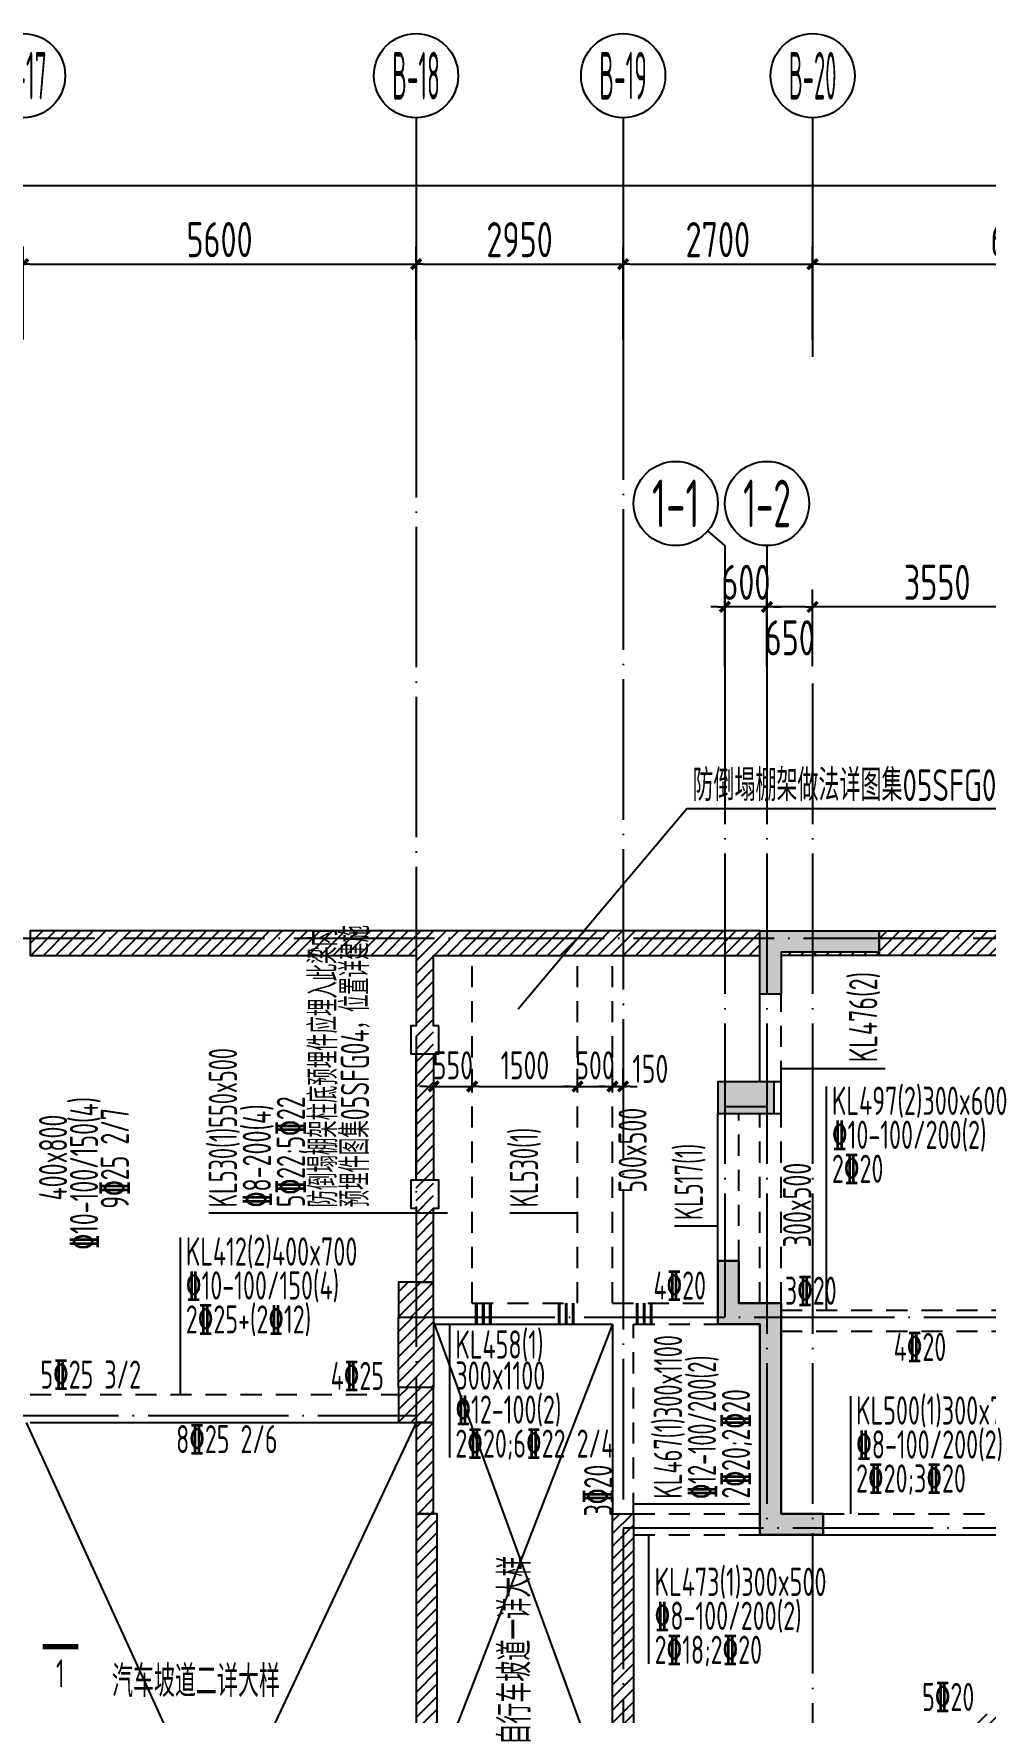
# Model space of a CAD drawing. Header units: millimetres. Extents: x 64473 to 386235, y 427387 to 703525.
# Drawn here: x 295746 to 309309, y 658515 to 682425 of the extents above; entities that cross this region are included whole.
import ezdxf
from ezdxf.enums import TextEntityAlignment as Align

# ---------------------------------------------------------------- set-up
doc = ezdxf.new("R2010")
doc.units = ezdxf.units.MM
doc.header["$LTSCALE"] = 100
doc.header["$PDMODE"] = 35
doc.header["$PDSIZE"] = 200
doc.linetypes.add('3', pattern=[5, 3, -2])
doc.linetypes.add('DOTE', pattern=[2.42, 2, -0.2, 0.02, -0.2])
for name, color, linetype in [('B-DIM', 1, 'Continuous'), ('B-TEXT', 7, 'Continuous'), ('B-开洞', 7, 'Continuous'), ('COLU', 7, 'Continuous'), ('colu-1层', 6, 'Continuous'), ('colu-主楼', 7, 'Continuous'), ('h填实-1层', 254, 'Continuous'), ('h斜线-1层', 7, 'Continuous'), ('h斜线-墙', 7, 'Continuous'), ('h斜线-柱', 7, 'Continuous'), ('L-AXIS', 3, 'Continuous'), ('L-dote', 253, 'DOTE'), ('L-TEXT', 6, 'Continuous'), ('L-箍筋', 1, 'Continuous'), ('Q-门框', 6, 'Continuous'), ('WALL', 3, 'Continuous'), ('wall-主楼', 2, 'Continuous'), ('垂直标注', 31, 'Continuous'), ('垂直钢筋', 27, 'Continuous'), ('梁', 4, 'Continuous'), ('梁虚线', 4, '3'), ('水平标注', 2, 'Continuous'), ('水平钢筋', 30, 'Continuous')]:
    doc.layers.add(name, color=color, linetype=linetype)
doc.styles.add('_TCH_AXIS', font='tssdeng.shx', dxfattribs={"width": 0.7, "bigfont": 'tssdchn.shx'})
doc.styles.add('COMPLEX', font='tssdeng.shx', dxfattribs={"width": 0.7, "bigfont": 'tssdchn.shx'})
doc.styles.get("Standard").update_dxf_attribs({"font": 'tssdeng.shx', "width": 0.7, "bigfont": 'tssdchn.shx'})
doc.styles.add('TSSD_Dimension', font='Tssdeng.shx', dxfattribs={"width": 0.7, "bigfont": 'tssdchn.shx'})
doc.dimstyles.new('TSSD_100_100$0', dxfattribs={"dimtxt": 300, "dimasz": 100, "dimexe": 250, "dimexo": 250, "dimgap": 100, "dimtad": 1, "dimdec": 0, "dimzin": 0, "dimdsep": 46, "dimtxsty": 'TSSD_Dimension', "dimblk": '_tsdbk', "dimblk1": '_tsdbk', "dimblk2": '_tsdbk', "dimsah": 1, "dimcen": 0, "dimclrt": 7, "dimadec": 0, "dimazin": 0, "dimtfac": 1, "dimtdec": 0, "dimtix": 1, "dimtmove": 2, "dimatfit": 3, "dimldrblk": '_tsdbk', "dimfxl": 1, "dimtolj": 1, "dimtzin": 0, "dimarcsym": 0})
pattern_1 = [(45, (8572.51, -7581.39), (-89.802561, 89.802561), [])]

# ---------------------------------------------------------------- blocks, each defined once
blk = doc.blocks.new('_tsdbk')
blk.add_line((-1, 0), (0, 0))
at = {"const_width": 0.5}
blk.add_lwpolyline([(-0.7, -0.7), (0.7, 0.7)], dxfattribs=at)
blk = doc.blocks.new('*D61')
at = {"layer": 'Defpoints', "color": 0}
for p in [(359046, 680262), (196946, 678055), (359046, 678055)]:
    blk.add_point(p, dxfattribs=at)
at = {"layer": 'L-AXIS', "color": 0, "lineweight": -2}
for p, q in [((196946, 678305), (196946, 680512)), ((359046, 678305), (359046, 680512)), ((197046, 680262), (358946, 680262))]:
    blk.add_line(p, q, dxfattribs=at)
at = {"layer": 'L-AXIS', "color": 0, "lineweight": -2, "xscale": 100, "yscale": 100, "zscale": 100, "rotation": 180}
blk.add_blockref('_tsdbk', (196946, 680262), dxfattribs=at)
at = {"layer": 'L-AXIS', "color": 0, "lineweight": -2, "xscale": 100, "yscale": 100, "zscale": 100}
blk.add_blockref('_tsdbk', (359046, 680262), dxfattribs=at)
at = {"layer": 'L-AXIS', "color": 7, "insert": (250239, 680612), "char_height": 500, "attachment_point": 5, "style": 'TSSD_Dimension'}
blk.add_mtext('\\A1;162100', dxfattribs=at)
blk = doc.blocks.new('_AXISO')
blk.add_circle((0, 0), 0.5)
at = {"layer": 'B-TEXT', "style": 'COMPLEX', "width": 1.450893}
blk.add_attdef('A', text='', height=0.56, dxfattribs=at).set_placement((0.249375, -0.28), (0.749375, -0.28), align=Align.FIT)
blk = doc.blocks.new('*D597')
at = {"layer": 'Defpoints', "color": 0}
for p in [(306846, 679141), (304146, 677820), (306846, 677820)]:
    blk.add_point(p, dxfattribs=at)
at = {"layer": 'L-AXIS', "color": 0, "lineweight": -2}
for p, q in [((304146, 678070), (304146, 679391)), ((306846, 678070), (306846, 679391)), ((304246, 679141), (306746, 679141))]:
    blk.add_line(p, q, dxfattribs=at)
at = {"layer": 'L-AXIS', "color": 0, "lineweight": -2, "xscale": 100, "yscale": 100, "zscale": 100, "rotation": 180}
blk.add_blockref('_tsdbk', (304146, 679141), dxfattribs=at)
at = {"layer": 'L-AXIS', "color": 0, "lineweight": -2, "xscale": 100, "yscale": 100, "zscale": 100}
blk.add_blockref('_tsdbk', (306846, 679141), dxfattribs=at)
at = {"layer": 'L-AXIS', "color": 7, "insert": (305496, 679491), "char_height": 500, "attachment_point": 5, "style": 'TSSD_Dimension'}
blk.add_mtext('\\A1;2700', dxfattribs=at)
blk = doc.blocks.new('*D618')
at = {"layer": 'Defpoints', "color": 0}
for p in [(301196, 679141), (295596, 677820), (301196, 677820)]:
    blk.add_point(p, dxfattribs=at)
at = {"layer": 'L-AXIS', "color": 0, "lineweight": -2}
for p, q in [((295596, 678070), (295596, 679391)), ((301196, 678070), (301196, 679391)), ((295696, 679141), (301096, 679141))]:
    blk.add_line(p, q, dxfattribs=at)
at = {"layer": 'L-AXIS', "color": 0, "lineweight": -2, "xscale": 100, "yscale": 100, "zscale": 100, "rotation": 180}
blk.add_blockref('_tsdbk', (295596, 679141), dxfattribs=at)
at = {"layer": 'L-AXIS', "color": 0, "lineweight": -2, "xscale": 100, "yscale": 100, "zscale": 100}
blk.add_blockref('_tsdbk', (301196, 679141), dxfattribs=at)
at = {"layer": 'L-AXIS', "color": 7, "insert": (298396, 679491), "char_height": 500, "attachment_point": 5, "style": 'TSSD_Dimension'}
blk.add_mtext('\\A1;5600', dxfattribs=at)
blk = doc.blocks.new('*D619')
at = {"layer": 'Defpoints', "color": 0}
for p in [(304146, 679141), (301196, 677820), (304146, 677820)]:
    blk.add_point(p, dxfattribs=at)
at = {"layer": 'L-AXIS', "color": 0, "lineweight": -2}
for p, q in [((301196, 678070), (301196, 679391)), ((304146, 678070), (304146, 679391)), ((301296, 679141), (304046, 679141))]:
    blk.add_line(p, q, dxfattribs=at)
at = {"layer": 'L-AXIS', "color": 0, "lineweight": -2, "xscale": 100, "yscale": 100, "zscale": 100, "rotation": 180}
blk.add_blockref('_tsdbk', (301196, 679141), dxfattribs=at)
at = {"layer": 'L-AXIS', "color": 0, "lineweight": -2, "xscale": 100, "yscale": 100, "zscale": 100}
blk.add_blockref('_tsdbk', (304146, 679141), dxfattribs=at)
at = {"layer": 'L-AXIS', "color": 7, "insert": (302671, 679491), "char_height": 500, "attachment_point": 5, "style": 'TSSD_Dimension'}
blk.add_mtext('\\A1;2950', dxfattribs=at)
blk = doc.blocks.new('*D625')
at = {"layer": 'Defpoints', "color": 0}
for p in [(306846, 674260), (306846, 673168), (310396, 673168)]:
    blk.add_point(p, dxfattribs=at)
at = {"layer": 'L-AXIS', "color": 0, "lineweight": -2}
for p, q in [((306846, 673418), (306846, 674510)), ((310396, 673418), (310396, 674510)), ((310296, 674260), (306946, 674260))]:
    blk.add_line(p, q, dxfattribs=at)
at = {"layer": 'L-AXIS', "color": 0, "lineweight": -2, "xscale": 100, "yscale": 100, "zscale": 100, "rotation": 180}
blk.add_blockref('_tsdbk', (306846, 674260), dxfattribs=at)
at = {"layer": 'L-AXIS', "color": 0, "lineweight": -2, "xscale": 100, "yscale": 100, "zscale": 100}
blk.add_blockref('_tsdbk', (310396, 674260), dxfattribs=at)
at = {"layer": 'L-AXIS', "color": 7, "insert": (308621, 674610), "char_height": 500, "attachment_point": 5, "style": 'TSSD_Dimension'}
blk.add_mtext('\\A1;3550', dxfattribs=at)
blk = doc.blocks.new('*D626')
at = {"layer": 'Defpoints', "color": 0}
for p in [(306196, 674260), (306196, 673168), (306846, 673168)]:
    blk.add_point(p, dxfattribs=at)
at = {"layer": 'L-AXIS', "color": 0, "lineweight": -2}
for p, q in [((306196, 673418), (306196, 674510)), ((306846, 673418), (306846, 674510)), ((306746, 674260), (306296, 674260))]:
    blk.add_line(p, q, dxfattribs=at)
at = {"layer": 'L-AXIS', "color": 0, "lineweight": -2, "xscale": 100, "yscale": 100, "zscale": 100, "rotation": 180}
blk.add_blockref('_tsdbk', (306196, 674260), dxfattribs=at)
at = {"layer": 'L-AXIS', "color": 0, "lineweight": -2, "xscale": 100, "yscale": 100, "zscale": 100}
blk.add_blockref('_tsdbk', (306846, 674260), dxfattribs=at)
at = {"layer": 'L-AXIS', "color": 7, "insert": (306521, 673820), "char_height": 500, "attachment_point": 5, "style": 'TSSD_Dimension'}
blk.add_mtext('\\A1;650', dxfattribs=at)
blk = doc.blocks.new('*D627')
at = {"layer": 'Defpoints', "color": 0}
for p in [(305596, 674260), (305596, 673168), (306196, 673168)]:
    blk.add_point(p, dxfattribs=at)
at = {"layer": 'L-AXIS', "color": 0, "lineweight": -2}
for p, q in [((305596, 673418), (305596, 674510)), ((306196, 673418), (306196, 674510)), ((305496, 674260), (305396, 674260)), ((306196, 674260), (305596, 674260)), ((306296, 674260), (306396, 674260))]:
    blk.add_line(p, q, dxfattribs=at)
at = {"layer": 'L-AXIS', "color": 0, "lineweight": -2, "xscale": 100, "yscale": 100, "zscale": 100}
blk.add_blockref('_tsdbk', (305596, 674260), dxfattribs=at)
at = {"layer": 'L-AXIS', "color": 0, "lineweight": -2, "xscale": 100, "yscale": 100, "zscale": 100, "rotation": 180}
blk.add_blockref('_tsdbk', (306196, 674260), dxfattribs=at)
at = {"layer": 'L-AXIS', "color": 7, "insert": (305896, 674610), "char_height": 500, "attachment_point": 5, "style": 'TSSD_Dimension'}
blk.add_mtext('\\A1;600', dxfattribs=at)
blk = doc.blocks.new('*D643')
at = {"layer": 'Defpoints', "color": 0}
for p in [(312846, 679141), (306846, 677820), (312846, 677820)]:
    blk.add_point(p, dxfattribs=at)
at = {"layer": 'L-AXIS', "color": 0, "lineweight": -2}
for p, q in [((306846, 678070), (306846, 679391)), ((312846, 678070), (312846, 679391)), ((306946, 679141), (312746, 679141))]:
    blk.add_line(p, q, dxfattribs=at)
at = {"layer": 'L-AXIS', "color": 0, "lineweight": -2, "xscale": 100, "yscale": 100, "zscale": 100, "rotation": 180}
blk.add_blockref('_tsdbk', (306846, 679141), dxfattribs=at)
at = {"layer": 'L-AXIS', "color": 0, "lineweight": -2, "xscale": 100, "yscale": 100, "zscale": 100}
blk.add_blockref('_tsdbk', (312846, 679141), dxfattribs=at)
at = {"layer": 'L-AXIS', "color": 7, "insert": (309846, 679491), "char_height": 500, "attachment_point": 5, "style": 'TSSD_Dimension'}
blk.add_mtext('\\A1;6000', dxfattribs=at)
blk = doc.blocks.new('*D730')
at = {"layer": 'B-DIM', "color": 0, "lineweight": -2}
for p, q in [((301446, 667651), (301446, 667681)), ((301996, 667651), (301996, 667681)), ((301346, 667431), (301246, 667431)), ((301446, 667431), (301996, 667431)), ((302096, 667431), (302196, 667431))]:
    blk.add_line(p, q, dxfattribs=at)
at = {"layer": 'Defpoints', "color": 0}
for p in [(301446, 667401), (301996, 667431), (301996, 667401)]:
    blk.add_point(p, dxfattribs=at)
at = {"layer": 'B-DIM', "color": 0, "lineweight": -2, "xscale": 100, "yscale": 100, "zscale": 100}
blk.add_blockref('_tsdbk', (301446, 667431), dxfattribs=at)
at = {"layer": 'B-DIM', "color": 0, "lineweight": -2, "xscale": 100, "yscale": 100, "zscale": 100, "rotation": 180}
blk.add_blockref('_tsdbk', (301996, 667431), dxfattribs=at)
at = {"layer": 'B-DIM', "color": 7, "insert": (301721, 667731), "char_height": 400, "attachment_point": 5, "style": 'TSSD_Dimension'}
blk.add_mtext('\\A1;550', dxfattribs=at)
blk = doc.blocks.new('*D731')
at = {"layer": 'B-DIM', "color": 0, "lineweight": -2}
for p, q in [((301996, 667444), (301996, 667681)), ((303496, 667444), (303496, 667681)), ((302096, 667431), (303396, 667431))]:
    blk.add_line(p, q, dxfattribs=at)
at = {"layer": 'Defpoints', "color": 0}
for p in [(303496, 667431), (301996, 667194), (303496, 667194)]:
    blk.add_point(p, dxfattribs=at)
at = {"layer": 'B-DIM', "color": 0, "lineweight": -2, "xscale": 100, "yscale": 100, "zscale": 100, "rotation": 180}
blk.add_blockref('_tsdbk', (301996, 667431), dxfattribs=at)
at = {"layer": 'B-DIM', "color": 0, "lineweight": -2, "xscale": 100, "yscale": 100, "zscale": 100}
blk.add_blockref('_tsdbk', (303496, 667431), dxfattribs=at)
at = {"layer": 'B-DIM', "color": 7, "insert": (302746, 667731), "char_height": 400, "attachment_point": 5, "style": 'TSSD_Dimension'}
blk.add_mtext('\\A1;1500', dxfattribs=at)
blk = doc.blocks.new('*D732')
at = {"layer": 'B-DIM', "color": 0, "lineweight": -2}
for p, q in [((303496, 667444), (303496, 667681)), ((303996, 667444), (303996, 667681)), ((303396, 667431), (303296, 667431)), ((303496, 667431), (303996, 667431)), ((304096, 667431), (304196, 667431))]:
    blk.add_line(p, q, dxfattribs=at)
at = {"layer": 'Defpoints', "color": 0}
for p in [(303996, 667431), (303496, 667194), (303996, 667194)]:
    blk.add_point(p, dxfattribs=at)
at = {"layer": 'B-DIM', "color": 0, "lineweight": -2, "xscale": 100, "yscale": 100, "zscale": 100}
blk.add_blockref('_tsdbk', (303496, 667431), dxfattribs=at)
at = {"layer": 'B-DIM', "color": 0, "lineweight": -2, "xscale": 100, "yscale": 100, "zscale": 100, "rotation": 180}
blk.add_blockref('_tsdbk', (303996, 667431), dxfattribs=at)
at = {"layer": 'B-DIM', "color": 7, "insert": (303746, 667731), "char_height": 400, "attachment_point": 5, "style": 'TSSD_Dimension'}
blk.add_mtext('\\A1;500', dxfattribs=at)
blk = doc.blocks.new('*D733')
at = {"layer": 'B-DIM', "color": 0, "lineweight": -2}
for p, q in [((303996, 667444), (303996, 667681)), ((304146, 667444), (304146, 667681)), ((303896, 667431), (303796, 667431)), ((303996, 667431), (304146, 667431)), ((304246, 667431), (304346, 667431))]:
    blk.add_line(p, q, dxfattribs=at)
at = {"layer": 'Defpoints', "color": 0}
for p in [(304146, 667431), (303996, 667194), (304146, 667194)]:
    blk.add_point(p, dxfattribs=at)
at = {"layer": 'B-DIM', "color": 0, "lineweight": -2, "xscale": 100, "yscale": 100, "zscale": 100}
blk.add_blockref('_tsdbk', (303996, 667431), dxfattribs=at)
at = {"layer": 'B-DIM', "color": 0, "lineweight": -2, "xscale": 100, "yscale": 100, "zscale": 100, "rotation": 180}
blk.add_blockref('_tsdbk', (304146, 667431), dxfattribs=at)
at = {"layer": 'B-DIM', "color": 7, "insert": (304534, 667681), "char_height": 400, "attachment_point": 5, "style": 'TSSD_Dimension'}
blk.add_mtext('\\A1;150', dxfattribs=at)

msp = doc.modelspace()

# ---------------------------------------------------------------- hatches: boundary and pattern name
at = {"layer": 'h填实-1层'}
for points in [[(307796.5, 669344.7), (306396.5, 669344.7), (306396.5, 668744.7), (306096.5, 668744.7), (306096.5, 669644.7), (307796.5, 669644.7)], [(306296.5, 667494.7), (305496.5, 667494.7), (305496.5, 667044.7), (306296.5, 667044.7)], [(305796.5, 664944.7), (305796.5, 664344.7), (306396.5, 664344.7), (306396.5, 661344.7), (306996.5, 661344.7), (306996.5, 661044.7), (306096.5, 661044.7), (306096.5, 664044.7), (305496.5, 664044.7), (305496.5, 664944.7)]]:
    msp.add_hatch(color=256, dxfattribs=at).paths.add_polyline_path(points)
at = {"layer": 'h斜线-1层'}
h = msp.add_hatch(dxfattribs=at)
h.set_pattern_fill('ANSI31', color=256, scale=40, style=0)
h.paths.add_polyline_path([(307796.5, 669344.7), (306396.5, 669344.7), (306396.5, 669294.7), (307796.5, 669294.7)])
at = {"layer": 'h斜线-墙'}
h = msp.add_hatch(dxfattribs=at)
h.set_pattern_fill('ANSI31', color=256, scale=40, style=0)
h.set_pattern_definition(pattern_1)
h.paths.add_polyline_path([(301196.5, 669294.7), (301196.5, 667894.7), (301446.5, 667894.7), (301446.5, 669294.7), (306096.5, 669294.7), (306096.5, 669644.7), (295696.5, 669644.7), (295696.5, 669294.7)])
h = msp.add_hatch(dxfattribs=at)
h.set_pattern_fill('ANSI31', color=256, scale=40, style=0)
h.set_pattern_definition(pattern_1)
h.paths.add_polyline_path([(307796.5, 669644.7), (309796.5, 669644.7), (309796.5, 669294.7), (307796.5, 669294.7)])
h = msp.add_hatch(dxfattribs=at)
h.set_pattern_fill('ANSI31', color=256, scale=40, style=0)
h.set_pattern_definition(pattern_1)
h.paths.add_polyline_path([(301196.5, 667894.7), (301446.5, 667894.7), (301446.5, 666094.7), (301196.5, 666094.7)])
h = msp.add_hatch(dxfattribs=at)
h.set_pattern_fill('ANSI31', color=256, scale=40, style=0)
h.set_pattern_definition(pattern_1)
h.paths.add_polyline_path([(301446.5, 666094.7), (301196.5, 666094.7), (301196.5, 664644.7), (301446.5, 664644.7)])
h = msp.add_hatch(dxfattribs=at)
h.set_pattern_fill('ANSI31', color=256, scale=40, style=0)
h.set_pattern_definition(pattern_1)
h.paths.add_polyline_path([(300946.5, 664144.7), (301446.5, 664144.7), (301446.5, 663144.7), (300946.5, 663144.7)])
h = msp.add_hatch(dxfattribs=at)
h.set_pattern_fill('ANSI31', color=256, scale=40, style=0)
h.set_pattern_definition(pattern_1)
h.paths.add_polyline_path([(301196.5, 662644.7), (301196.5, 661344.7), (301446.5, 661344.7), (301446.5, 662644.7)])
h = msp.add_hatch(dxfattribs=at)
h.set_pattern_fill('ANSI31', color=256, scale=40, style=0)
h.set_pattern_definition(pattern_1)
h.paths.add_polyline_path([(301196.5, 657844.7), (301496.5, 657844.7), (301496.5, 661344.7), (301196.5, 661344.7)])
h = msp.add_hatch(dxfattribs=at)
h.set_pattern_fill('ANSI31', color=256, scale=40, style=0)
h.set_pattern_definition(pattern_1)
edge = h.paths.add_edge_path()
edge.add_line((310396.5, 658194.7), (309496.5, 658194.7))
edge.add_line((309496.5, 658194.7), (309496.5, 655044.7))
edge.add_line((309496.5, 655044.7), (310396.5, 655044.7))
edge.add_line((310396.5, 655044.7), (310396.5, 655944.7))
edge.add_line((310396.5, 655944.7), (310696.5, 655944.7))
edge.add_line((310696.5, 655944.7), (310696.5, 654744.7))
edge.add_line((310696.5, 654744.7), (306146.5, 654744.7))
edge.add_arc((306146.5, 656894.7), 2150, 180, 270, ccw=False)
edge.add_line((303996.5, 656894.7), (303996.5, 661344.7))
edge.add_line((303996.5, 661344.7), (304296.5, 661344.7))
edge.add_line((304296.5, 661344.7), (304296.5, 656894.7))
edge.add_arc((306146.5, 656894.7), 1850, 180, 270)
edge.add_line((306146.5, 655044.7), (309196.5, 655044.7))
edge.add_line((309196.5, 655044.7), (309196.5, 658494.7))
edge.add_line((309196.5, 658494.7), (313146.5, 658494.7))
edge.add_line((313146.5, 658494.7), (313146.5, 658244.7))
edge.add_line((313146.5, 658244.7), (312546.5, 658244.7))
edge.add_line((312546.5, 658244.7), (312546.5, 656244.7))
edge.add_line((312546.5, 656244.7), (313146.5, 656244.7))
edge.add_line((313146.5, 656244.7), (313146.5, 655944.7))
edge.add_line((313146.5, 655944.7), (312096.5, 655944.7))
edge.add_line((312096.5, 655944.7), (312096.5, 656244.7))
edge.add_line((312096.5, 656244.7), (312296.5, 656244.7))
edge.add_line((312296.5, 656244.7), (312296.5, 658244.7))
edge.add_line((312296.5, 658244.7), (310696.5, 658244.7))
edge.add_line((310696.5, 658244.7), (310696.5, 656644.7))
edge.add_line((310696.5, 656644.7), (310396.5, 656644.7))
edge.add_line((310396.5, 656644.7), (310396.5, 658194.7))
at = {"layer": 'h斜线-柱'}
h = msp.add_hatch(dxfattribs=at)
h.set_pattern_fill('ANSI31', color=256, scale=40, style=0)
h.set_pattern_definition([(45, (-467527.32, -321647.44), (-89.802561, 89.802561), [])])
h.paths.add_polyline_path([(300946.5, 664144.7), (301446.5, 664144.7), (301446.5, 664644.7), (300946.5, 664644.7)])
h = msp.add_hatch(dxfattribs=at)
h.set_pattern_fill('ANSI31', color=256, scale=40, style=0)
h.set_pattern_definition([(45, (-467527.32, -323147.44), (-89.802561, 89.802561), [])])
h.paths.add_polyline_path([(300946.5, 662644.7), (301446.5, 662644.7), (301446.5, 663144.7), (300946.5, 663144.7)])

# ---------------------------------------------------------------- linework, layer by layer
at = {"layer": 'B-开洞'}
for p, q in [((303996.5, 664044.7), (301296.5, 657094.7)), ((301446.5, 664079.8), (303996.5, 657094.7)), ((300996.5, 650944.7), (295646.5, 662644.7)), ((301196.5, 662644.7), (295696.5, 650944.7))]:
    msp.add_line(p, q, dxfattribs=at)
at = {"layer": 'COLU'}
for points in [[(300946.5, 664144.7), (301446.5, 664144.7), (301446.5, 664644.7), (300946.5, 664644.7)], [(300946.5, 662644.7), (301446.5, 662644.7), (301446.5, 663144.7), (300946.5, 663144.7)]]:
    msp.add_lwpolyline(points, close=True, dxfattribs=at)
at = {"layer": 'colu-1层'}
for points in [[(307796.5, 669344.7), (306396.5, 669344.7), (306396.5, 668744.7), (306096.5, 668744.7), (306096.5, 669644.7), (307796.5, 669644.7)], [(306296.5, 667494.7), (305496.5, 667494.7), (305496.5, 667044.7), (306296.5, 667044.7)], [(305796.5, 664944.7), (305796.5, 664344.7), (306396.5, 664344.7), (306396.5, 661344.7), (306996.5, 661344.7), (306996.5, 661044.7), (306096.5, 661044.7), (306096.5, 664044.7), (305496.5, 664044.7), (305496.5, 664944.7)]]:
    msp.add_lwpolyline(points, close=True, dxfattribs=at)
at = {"layer": 'colu-主楼'}
msp.add_lwpolyline([(306396.5, 667044.7), (306396.5, 667494.7), (305496.5, 667494.7), (305496.5, 667044.7)], close=True, dxfattribs=at)
at = {"layer": 'L-AXIS'}
for p, q in [((301196.5, 681225.4), (301196.5, 677819.9)), ((301196.5, 681225.4), (301196.5, 677819.9)), ((301196.5, 681225.4), (301196.5, 677819.9)), ((304146.5, 681225.4), (304146.5, 677819.9)), ((304146.5, 681225.4), (304146.5, 677819.9)), ((304146.5, 681225.4), (304146.5, 677819.9)), ((306846.5, 681225.4), (306846.5, 677819.9)), ((306846.5, 681225.4), (306846.5, 677819.9)), ((306846.5, 681225.4), (306846.5, 677819.9)), ((305596.5, 675133), (305352, 675342.6)), ((305596.5, 675133), (305596.5, 673167.5)), ((306196.5, 675133), (306196.5, 673167.5))]:
    msp.add_line(p, q, dxfattribs=at)
at = {"layer": 'L-dote', "ltscale": 10}
for p, q in [((304146.5, 678069.9), (304146.5, 651994.7)), ((301196.5, 677819.9), (301196.5, 628994.7)), ((305596.5, 673167.5), (305596.5, 664144.7)), ((306196.5, 673167.5), (306196.5, 661144.7)), ((306846.5, 673167.5), (306846.5, 635994.7)), ((292196.5, 669544.7), (366898.7, 669544.7)), ((305596.5, 667144.7), (306196.5, 667144.7)), ((301173.2, 664144.7), (366857.1, 664144.7)), ((241717.6, 662744.7), (301196.5, 662744.7)), ((304146.5, 661144.7), (366857.1, 661144.7))]:
    msp.add_line(p, q, dxfattribs=at)
at = {"layer": 'L-TEXT'}
for q in [(302649.8, 668531.9), (313267.8, 671389.1)]:
    msp.add_line((305060.2, 671389.1), q, dxfattribs=at)
at = {"layer": 'L-TEXT', "const_width": 75}
msp.add_lwpolyline([(295876.2, 659450.4), (296385.7, 659450.4)], dxfattribs=at)
at = {"layer": 'L-箍筋', "const_width": 44.9}
for points in [[(302054.2, 664344.7), (302054.2, 664044.7)], [(302154.2, 664344.7), (302154.2, 664044.7)], [(302254.2, 664344.7), (302254.2, 664044.7)], [(303235.3, 664344.7), (303235.3, 664044.7)], [(303335.3, 664344.7), (303335.3, 664044.7)], [(303435.3, 664344.7), (303435.3, 664044.7)], [(304346.5, 664344.7), (304346.5, 664044.7)], [(304446.5, 664344.7), (304446.5, 664044.7)], [(304546.5, 664344.7), (304546.5, 664044.7)]]:
    msp.add_lwpolyline(points, dxfattribs=at)
at = {"layer": 'Q-门框'}
for points in [[(301196.5, 667894.7), (301446.5, 667894.7), (301446.5, 666094.7), (301196.5, 666094.7)], [(300946.5, 664144.7), (301446.5, 664144.7), (301446.5, 663144.7), (300946.5, 663144.7)]]:
    msp.add_lwpolyline(points, close=True, dxfattribs=at)
at = {"layer": 'WALL'}
for points in [[(301521.5, 668294.7), (301446.5, 668294.7), (301446.5, 669294.7), (306096.5, 669294.7), (306096.5, 669644.7), (295696.5, 669644.7), (295696.5, 669294.7), (301196.5, 669294.7), (301196.5, 668294.7), (301121.5, 668294.7), (301121.5, 667894.7), (301521.5, 667894.7)], [(307796.5, 669644.7), (309796.5, 669644.7), (309796.5, 669294.7), (307796.5, 669294.7)], [(301121.5, 666094.7), (301121.5, 665694.7), (301196.5, 665694.7), (301196.5, 664644.7), (301446.5, 664644.7), (301446.5, 665694.7), (301521.5, 665694.7), (301521.5, 666094.7)], [(301196.5, 662644.7), (301196.5, 661344.7), (301446.5, 661344.7), (301446.5, 662644.7)]]:
    msp.add_lwpolyline(points, close=True, dxfattribs=at)
msp.add_lwpolyline([(301196.5, 657844.7), (301496.5, 657844.7), (301496.5, 661344.7), (301196.5, 661344.7), (301196.5, 657844.7)], dxfattribs=at)
msp.add_lwpolyline([(303996.5, 656894.7), (303996.5, 661344.7), (304296.5, 661344.7), (304296.5, 656894.7, 0.4142136)], format="xyb", dxfattribs=at)
at = {"layer": 'wall-主楼'}
for points in [[(306096.5, 668744.7), (306096.5, 669644.7), (307796.5, 669644.7), (307796.5, 669294.7), (306396.5, 669294.7), (306396.5, 668744.7)], [(306396.5, 664344.7), (305796.5, 664344.7), (305796.5, 664944.7), (305496.5, 664944.7), (305496.5, 664044.7), (306096.5, 664044.7), (306096.5, 661044.7), (306996.5, 661044.7), (306996.5, 661344.7), (306396.5, 661344.7)]]:
    msp.add_lwpolyline(points, close=True, dxfattribs=at)
at = {"layer": '垂直标注'}
for p, q in [((307879.8, 667680.3), (306396.5, 667680.3)), ((298241.9, 665629), (301644.6, 665629)), ((302532.4, 665629), (303496.5, 665629)), ((304879.2, 665444.6), (305496.5, 665444.6)), ((305954.1, 661480.3), (304296.5, 661480.3))]:
    msp.add_line(p, q, dxfattribs=at)
at = {"layer": '梁'}
for p, q in [((306096.5, 667493.7), (306096.5, 668744.7)), ((305496.5, 664944.7), (305496.5, 667043.7)), ((301446.5, 664044.7), (303996.5, 664044.7)), ((303996.5, 664044.7), (303996.5, 661344.7)), ((295696.5, 662644.7), (300946.5, 662644.7)), ((306996.5, 661044.7), (310396.5, 661044.7))]:
    msp.add_line(p, q, dxfattribs=at)
at = {"layer": '梁虚线'}
for p, q in [((301996.5, 664344.7), (301996.5, 669294.7)), ((303496.5, 664344.7), (303496.5, 669294.7)), ((303996.5, 664344.7), (303996.5, 669294.7)), ((306396.5, 667493.7), (306396.5, 668744.7)), ((305796.5, 664944.7), (305796.5, 667043.7)), ((306096.5, 664344.7), (306096.5, 667043.7)), ((306396.5, 664344.7), (306396.5, 667043.7)), ((301996.5, 664344.7), (303496.5, 664344.7)), ((303996.5, 664344.7), (305496.5, 664344.7)), ((306396.5, 664244.7), (310296.5, 664244.7)), ((304296.5, 661344.7), (304296.5, 664044.7)), ((304296.5, 664044.7), (305496.5, 664044.7)), ((306396.5, 663944.7), (310296.5, 663944.7)), ((295696.5, 663044.7), (300946.5, 663044.7)), ((304296.5, 661344.7), (306096.5, 661344.7)), ((306996.5, 661344.7), (310396.5, 661344.7)), ((304296.5, 661044.7), (306096.5, 661044.7))]:
    msp.add_line(p, q, dxfattribs=at)
at = {"layer": '水平标注'}
for p, q in [((307041.1, 667428), (307041.1, 664244.7)), ((297834.7, 665279.5), (297834.7, 663044.7)), ((301675.6, 662144.1), (301675.6, 664044.7)), ((307385.1, 663017.2), (307385.1, 661344.7)), ((304514.4, 659206.9), (304514.4, 661044.7))]:
    msp.add_line(p, q, dxfattribs=at)

# ---------------------------------------------------------------- block references
at = {"layer": 'L-AXIS'}
ref = msp.add_blockref('_AXISO', (295596.5, 681825.4), dxfattribs=dict(at, xscale=1199.999999999997, yscale=1200, zscale=1200, rotation=359.9996457873818))
ref.add_attrib('A', 'B-17', dxfattribs={"color": 7, "height": 678.82, "rotation": 359.99965, "style": '_TCH_AXIS', "width": 0.272727}).set_placement((295257.1, 681486), (295935.9, 681486), align=Align.FIT)
ref = msp.add_blockref('_AXISO', (301196.5, 681825.4), dxfattribs=dict(at, xscale=1199.999999999997, yscale=1200, zscale=1200, rotation=359.9996457873818))
ref.add_attrib('A', 'B-18', dxfattribs={"color": 7, "height": 678.82, "rotation": 359.99965, "style": '_TCH_AXIS', "width": 0.272727}).set_placement((300857.1, 681486), (301535.9, 681486), align=Align.FIT)
ref = msp.add_blockref('_AXISO', (304146.5, 681825.4), dxfattribs=dict(at, xscale=1199.999999999997, yscale=1200, zscale=1200, rotation=359.9996457873818))
ref.add_attrib('A', 'B-19', dxfattribs={"color": 7, "height": 678.82, "rotation": 359.99965, "style": '_TCH_AXIS', "width": 0.272727}).set_placement((303807.1, 681486), (304485.9, 681486), align=Align.FIT)
ref = msp.add_blockref('_AXISO', (306846.5, 681825.4), dxfattribs=dict(at, xscale=1199.999999999997, yscale=1200, zscale=1200, rotation=359.9996457873818))
ref.add_attrib('A', 'B-20', dxfattribs={"color": 7, "height": 678.82, "rotation": 359.99965, "style": '_TCH_AXIS', "width": 0.256098}).set_placement((306507.1, 681486), (307185.9, 681486), align=Align.FIT)
ref = msp.add_blockref('_AXISO', (304896.5, 675733), dxfattribs=dict(at, xscale=1199.999999999997, yscale=1200, zscale=1200, rotation=359.9996457873818))
ref.add_attrib('A', '1-1', dxfattribs={"color": 7, "height": 678.82, "rotation": 359.99965, "style": '_TCH_AXIS', "width": 0.42}).set_placement((304557.1, 675393.6), (305235.9, 675393.6), align=Align.FIT)
ref = msp.add_blockref('_AXISO', (306196.5, 675733), dxfattribs=dict(at, xscale=1199.999999999997, yscale=1200, zscale=1200, rotation=359.9996457873818))
ref.add_attrib('A', '1-2', dxfattribs={"color": 7, "height": 678.82, "rotation": 359.99965, "style": '_TCH_AXIS', "width": 0.381818}).set_placement((305857.1, 675393.6), (306535.9, 675393.6), align=Align.FIT)

# ---------------------------------------------------------------- texts
at = {"layer": 'B-开洞', "width": 0.7}
msp.add_text('自行车坡道一详大样', height=450, rotation=90, dxfattribs=at).set_placement((302828.7, 658055.1, 0))
msp.add_text('汽车坡道二详大样', height=450, dxfattribs=at).set_placement((296862.7, 658734.8))
at = {"layer": 'L-TEXT'}
for s, height, rotation, width, p in [('防倒塌棚架做法详图集05SFG04第10页6ZP2128-18', 450, 360, 0.7, (305134.6, 671496.5)), ('1', 400, 0.00006, 0.65, (296063.6, 658870.6))]:
    msp.add_text(s, height=height, rotation=rotation, dxfattribs=dict(at, width=width)).set_placement(p)
at = {"layer": '垂直标注'}
for s, height, width, p in [('预埋件图集05SFG04，位置详建施', 401, 0.65, (300525.3, 665709.6)), ('防倒塌棚架柱底预埋件应埋入此梁内', 401, 0.65, (300073.8, 665709.6)), ('KL476(2)', 403, 0.65, (307769.1, 667774.9)), ('KL530(1)550x500', 403, 0.6, (298644.9, 665709.6)), ('%%1328-200(4)', 402, 0.65, (299128.5, 665709.6)), ('5%%13322;5%%13322', 401, 0.65, (299612.1, 665709.6)), ('KL530(1)', 403, 0.6, (302935.4, 665709.6)), ('KL517(1)', 403, 0.6, (305282.2, 665525.2)), ('KL467(1)300x1100', 403, 0.6, (304986.9, 661560.9)), ('%%13212-100/200(2)', 403, 0.6, (305470.5, 661560.9)), ('2%%13320;2%%13320', 401, 0.65, (305954.1, 661560.9))]:
    msp.add_text(s, height=height, rotation=90, dxfattribs=dict(at, width=width)).set_placement(p)
at = {"layer": '垂直钢筋', "color": 0, "width": 0.65}
for s, p in [('%%13210-100/150(4)', (296663.6, 665107.4)), ('9%%13325 2/7', (297103.6, 665688.7)), ('500x500', (304480.5, 665917)), ('400x800', (296223.6, 665807.1)), ('300x500', (306826, 665140.4))]:
    msp.add_text(s, height=400, rotation=90, dxfattribs=at).set_placement(p)
at = {"layer": '水平标注', "width": 0.65}
for s, height, p in [('KL497(2)300x600', 403, (307121.7, 667025)), ('%%13210-100/200(2)', 402, (307121.7, 666541.4)), ('2%%13320', 401, (307121.7, 666057.8)), ('KL412(2)400x700', 403, (297915.1, 664877.5)), ('%%13210-100/150(4)', 402, (297915.1, 664395.1)), ('2%%13325+(2%%13212)', 401, (297915.1, 663912.7)), ('KL458(1)', 403, (301756.2, 663554.3)), ('300x1100', 403, (301756.2, 663111.3)), ('%%13212-100(2)', 402, (301756.2, 662627.7)), ('KL500(1)300x700', 403, (307465.7, 662614.2)), ('2%%13320;6%%13322 2/4', 401, (301756.2, 662144.1)), ('%%1328-100/200(2)', 402, (307465.7, 662130.6)), ('2%%13320;3%%13320', 401, (307465.7, 661647)), ('KL473(1)300x500', 403, (304595, 660174.1)), ('%%1328-100/200(2)', 402, (304595, 659690.5)), ('2%%13318;2%%13320', 401, (304595, 659206.9))]:
    msp.add_text(s, height=height, dxfattribs=at).set_placement(p)
at = {"layer": '水平钢筋', "color": 0, "width": 0.65}
for s, p in [('4%%13320', (304578.9, 664395.6)), ('3%%13320', (306452.2, 664321.3)), ('4%%13320', (308001.4, 663520.9)), ('5%%13325 3/2', (295843.7, 663127.4)), ('4%%13325', (299979.1, 663108.5)), ('8%%13325 2/6', (297777.2, 662207.8)), ('5%%13320', (308407.3, 658536.3))]:
    msp.add_text(s, height=400, dxfattribs=at).set_placement(p)
msp.add_text('3%%13320', height=400, rotation=90, dxfattribs=at).set_placement((303990.4, 661307.6))

# ---------------------------------------------------------------- dimensions: what is measured, and where the dimension line sits
at = {"layer": 'B-DIM'}
for base, p1, p2, picture, middle in [((301996.5, 667430.8), (301446.5, 667400.7), (301996.5, 667400.7), '*D730', (301721.5, 667730.8)), ((303496.5, 667430.8), (301996.5, 667194.4), (303496.5, 667194.4), '*D731', (302746.5, 667730.8)), ((303996.5, 667430.8), (303496.5, 667194.4), (303996.5, 667194.4), '*D732', (303746.5, 667730.8))]:
    dim = msp.add_linear_dim(base=base, p1=p1, p2=p2, dimstyle='TSSD_100_100$0', override={"dimtxt": 400}, dxfattribs=at)
    dim.commit()
    dim.dimension.update_dxf_attribs({"geometry": picture, "text_midpoint": middle})
dim = msp.add_linear_dim(base=(304146.5, 667430.8), p1=(303996.5, 667194.4), p2=(304146.5, 667194.4), dimstyle='TSSD_100_100$0', override={"dimtxt": 400}, dxfattribs=at)
dim.commit()
dim.dimension.update_dxf_attribs({"geometry": '*D733', "text_midpoint": (304533.8, 667680.8), "dimtype": 160})
at = {"layer": 'L-AXIS'}
dim = msp.add_linear_dim(base=(359046.5, 680262.3), p1=(196946.5, 678055.1), p2=(359046.5, 678055.1), dimstyle='TSSD_100_100$0', override={"dimtxt": 500}, dxfattribs=at)
dim.commit()
dim.dimension.update_dxf_attribs({"geometry": '*D61', "text_midpoint": (250239, 680612.3), "dimtype": 160})
for base, p1, p2, picture, middle in [((301196.5, 679141.4), (295596.5, 677819.9), (301196.5, 677819.9), '*D618', (298396.5, 679491.4)), ((304146.5, 679141.4), (301196.5, 677819.9), (304146.5, 677819.9), '*D619', (302671.5, 679491.4)), ((306846.5, 679141.4), (304146.5, 677819.9), (306846.5, 677819.9), '*D597', (305496.5, 679491.4)), ((312846.5, 679141.4), (306846.5, 677819.9), (312846.5, 677819.9), '*D643', (309846.5, 679491.4))]:
    dim = msp.add_linear_dim(base=base, p1=p1, p2=p2, dimstyle='TSSD_100_100$0', override={"dimtxt": 500}, dxfattribs=at)
    dim.commit()
    dim.dimension.update_dxf_attribs({"geometry": picture, "text_midpoint": middle})
for base, p1, p2, picture, middle in [((305596.5, 674260), (306196.5, 673167.5), (305596.5, 673167.5), '*D627', (305896.5, 674610)), ((306846.5, 674260), (310396.5, 673167.5), (306846.5, 673167.5), '*D625', (308621.5, 674610))]:
    dim = msp.add_linear_dim(base=base, p1=p1, p2=p2, angle=180, dimstyle='TSSD_100_100$0', override={"dimtxt": 500}, dxfattribs=at)
    dim.commit()
    dim.dimension.update_dxf_attribs({"geometry": picture, "text_midpoint": middle})
dim = msp.add_linear_dim(base=(306196.5, 674260), p1=(306846.5, 673167.5), p2=(306196.5, 673167.5), angle=180, dimstyle='TSSD_100_100$0', override={"dimtxt": 500}, dxfattribs=at)
dim.commit()
dim.dimension.update_dxf_attribs({"geometry": '*D626', "text_midpoint": (306521.5, 673820.4), "dimtype": 160})

doc.saveas('drawing.dxf')
